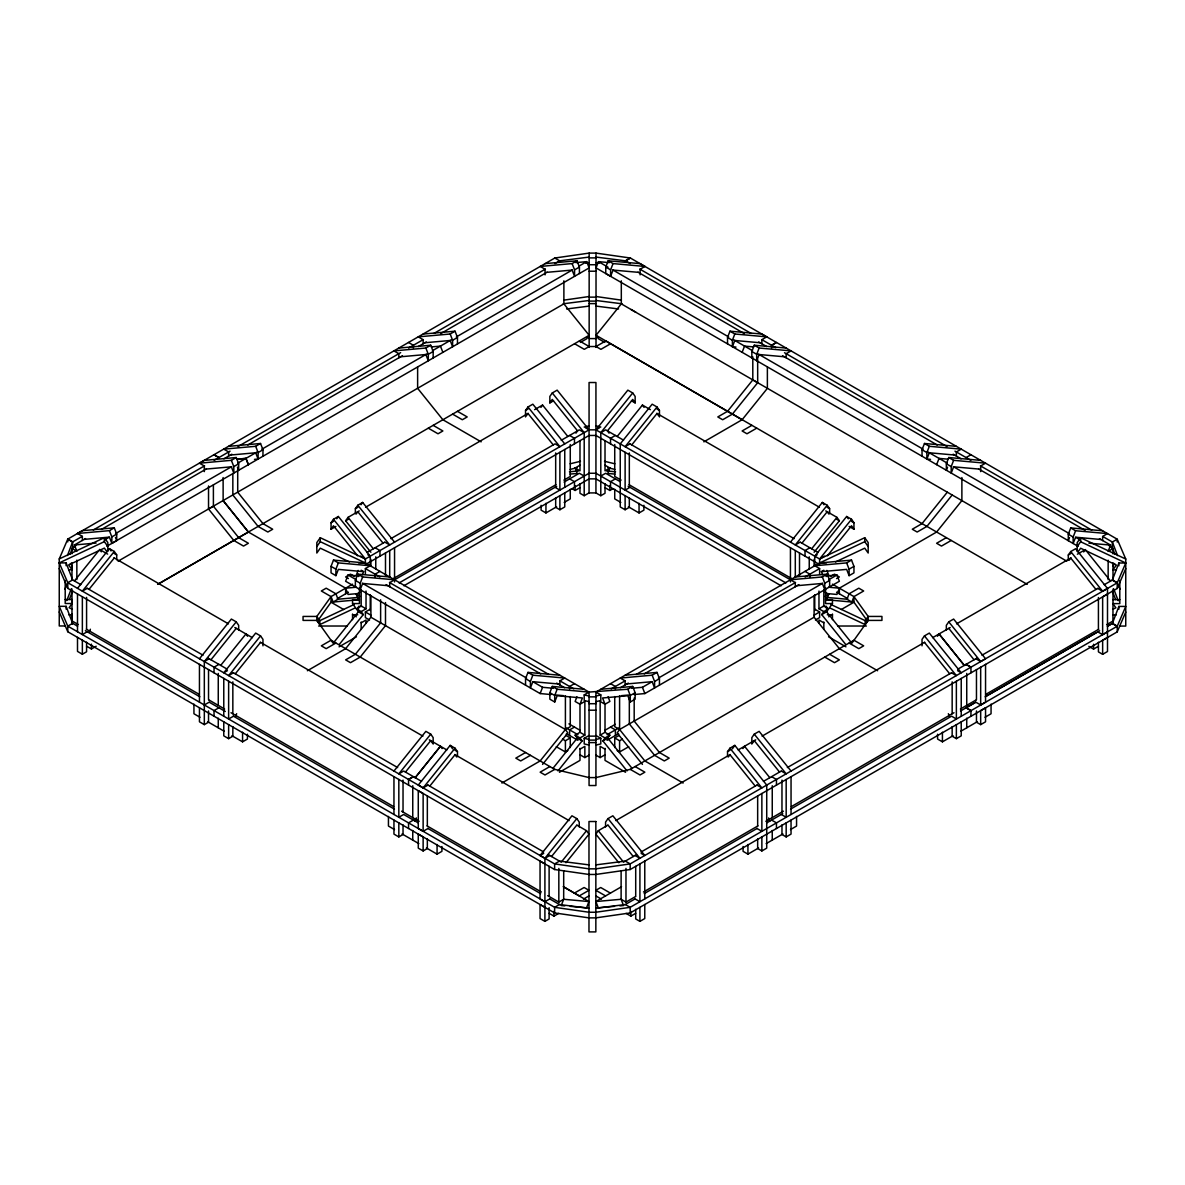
<?xml version="1.0" encoding="UTF-8"?>
<svg xmlns="http://www.w3.org/2000/svg" width="1185" height="1185" viewBox="0 0 1185 1185"><rect width="100%" height="100%" fill="white"/><g stroke="black" fill="none" stroke-linecap="round" stroke-linejoin="round"><path stroke-width="1.5" d="M67.427 555.528L72.641 541.9L82.18 536.405M70.034 554.328L72.641 547.514L72.641 541.9L67.767 539.101L59.25 558.935L59.25 625.961L65.205 625.961M66.775 600.647L71.337 588.723M69.382 599.447L72.641 590.93M408.544 785.077L554.624 869.523L588.975 874.456L595.848 874.456L630.183 869.523L1117.233 588.456L1117.233 582.842L1125.75 563.008L1118.877 563.008L1112.36 580.028L1104.213 584.738M408.544 828.493L554.624 912.939L588.975 917.871L595.848 917.871L630.183 912.939L1117.233 631.872L1117.233 626.243L1125.75 606.424L1118.877 606.424L1112.36 623.443L1107.59 626.184M89.334 631.946L90.386 629.235M235.608 716.392L236.659 713.681M362.388 574.784L363.602 571.644L338.347 569.392L335.903 575.658L331.045 572.859L331.045 566.371L333.474 560.105L365.38 562.949L589.063 692.084L627.843 689.24L632.716 686.426L635.145 692.692L635.145 699.18L630.272 701.994L627.843 695.728L602.587 697.98L605.017 704.245L609.875 701.446L608.053 696.736M335.903 575.658L335.903 569.17L338.347 562.905L370.253 565.763L365.38 568.563L365.38 574.177M358.892 575.969L348.064 575.006L345.635 581.272L540.138 693.566L550.966 694.529M358.137 570.415L356.315 575.11L358.744 576.517M355.367 586.886L355.367 580.398L357.796 574.133L389.702 576.991M387.925 585.686L362.654 583.435L360.225 589.7L360.225 583.213L362.654 576.947L394.561 579.791M609.297 262.626L598.469 261.648L596.025 267.914L1078.113 546.359M638.315 272.328L613.045 270.076L610.616 276.342L605.757 273.542L605.757 267.055L608.186 260.789L640.093 263.633L644.951 266.447L640.093 269.247L640.093 274.861M610.616 276.342L610.616 269.854L613.045 263.588L644.951 266.447M415.194 821.101L416.409 817.961L415.165 821.087L403.685 814.465L398.827 817.265L398.827 779.463M525.548 685.152L525.548 678.664L527.977 672.399L559.883 675.243M605.017 465.216L609.875 468.016L607.772 473.452L614.985 474.089M558.105 683.938L532.835 681.686L530.406 687.952L530.406 681.464L532.835 675.198L564.756 678.057L559.883 680.857L559.883 685.078M540.138 693.566L542.567 687.3L553.395 688.263M576.947 696.736L575.125 701.446L579.983 704.245L582.413 697.98L557.157 695.728L554.728 701.994L549.855 699.18L549.855 692.692L552.284 686.426L584.205 689.285M554.728 701.994L554.728 695.506L557.157 689.24L589.063 692.084L589.063 785.522L595.937 785.522L595.937 692.084L819.62 562.949L864.739 541.678L864.739 537.709L819.62 558.979L595.937 429.844L589.063 429.844L365.38 558.979L320.261 537.709L316.825 542.567L316.825 553.025L320.261 548.166L349.501 561.942M727.531 343.946L727.531 337.458L729.96 331.193L761.866 334.052L766.725 336.851L761.866 339.665L761.866 343.872M736.003 347.072L732.389 346.746L732.389 340.273L734.818 334.007L766.725 336.851M732.389 346.746L734.818 340.48L760.089 342.746M742.121 352.375L744.535 346.109L753.571 346.909M751.838 357.988L751.838 351.501L754.267 345.235L786.173 348.079M784.396 356.774L759.141 354.522L756.697 360.788L756.697 354.3L759.141 348.034L791.047 350.893L786.173 353.693L786.173 357.914M563.616 886.884L588.96 901.548L586.531 907.814L570.266 906.347M825.041 592.248L828.685 594.352L826.582 599.773L851.852 602.039L853.955 596.603L863.672 590.989L858.814 588.19L849.097 593.803L846.979 599.225L827.13 597.447M922.034 456.24L922.034 449.752L924.463 443.486L956.369 446.345M930.506 459.365L926.892 459.039L926.892 452.566L929.321 446.301L961.228 449.145L956.369 451.959L956.369 456.166M926.892 459.039L929.321 452.774L954.592 455.04M936.609 464.668L939.053 458.388L948.074 459.202M947.556 467.142L946.341 470.282L946.341 463.794L948.77 457.528L980.676 460.373M978.899 469.067L953.629 466.816L951.199 473.082L951.199 466.594L953.629 460.328L985.55 463.187L980.676 465.986L980.676 471.6M1069.507 537.546L1068.292 540.686L1068.292 534.198L1070.722 527.932L1102.642 530.791M1100.85 539.486L1075.595 537.22L1073.151 543.5L1073.151 537.012L1075.595 530.747L1107.501 533.591L1102.642 536.405L1102.642 540.612M1099.458 538.671L1110.582 545.1L1108.153 551.366L1113.011 548.551L1113.011 553.884M64.938 589.123L67.056 584.161M1117.233 588.456L1125.75 568.622M1117.233 631.872L1125.75 612.038M335.903 526.421L331.045 529.236L331.045 522.748L333.474 519.282L338.347 516.482L370.253 556.18L370.253 565.393M336.718 518.793L338.347 516.482M331.045 529.236L333.474 525.77L357.603 555.78M370.905 552.24L345.635 520.808L348.064 517.356L359.233 510.913M355.367 513.579L355.367 508.706L357.796 505.254L362.654 502.44L394.561 542.137M361.04 504.751L362.654 502.44M356.167 514.038L357.796 511.727L383.051 543.16M525.548 416.942L525.548 410.454L527.977 406.988L532.835 404.189L564.756 443.886M526.362 415.787L527.977 413.476L553.247 444.908M563.882 280.815L563.882 303.864L589.152 335.296L586.723 338.762L580.369 342.435M540.938 407.359L542.567 405.063L567.837 436.48M585.42 427.741L589.063 429.844L557.157 390.146L552.284 392.961L549.855 396.412L549.855 402.9L553.514 400.797M549.855 402.9L552.284 399.434L577.554 430.866L575.94 433.177M627.028 770.931L602.913 740.936L605.017 737.929L609.875 735.13L605.017 732.315L600.143 735.13L600.143 701.446L605.017 704.245M602.913 740.936L607.772 738.122L609.875 735.13M814.095 595.937L814.095 617.222L619.592 729.516L617.163 732.967L642.433 764.399M607.816 825.19L598.277 830.7L595.848 834.166L618.822 862.739M641.129 853.393L644.773 855.496L612.867 815.798L608.009 818.598L605.579 822.064L605.579 826.923M845.838 644.596L821.723 614.6L823.827 611.608L828.685 608.794L823.827 605.994L818.968 608.794L818.968 591.063M727.531 756.519L727.531 751.645L729.96 748.194L734.818 745.38L766.725 785.077L766.725 848.149L761.866 850.948L757.659 848.519L757.659 838.891M821.723 614.6L826.582 611.786L828.685 608.794M732.389 748.846L734.818 745.38M728.345 756.978L729.96 754.682L755.23 786.114M742.921 748.564L744.55 746.254L769.806 777.686M791.047 771.05L759.141 731.352L754.267 734.152L751.838 737.618L751.838 744.106M752.653 742.951L754.267 740.64L779.537 772.072M957.584 670.68L961.228 672.784L929.321 633.086L924.463 635.901L922.034 639.352L922.034 645.84M937.424 636.256L939.053 633.96L950.177 627.546M975.818 658.756L980.676 661.556L985.55 658.756L953.629 619.059L948.77 621.858L946.341 625.325L946.341 630.183M1068.292 559.883L1068.292 555.01L1070.722 551.558L1075.595 548.744L1107.501 588.441L1107.501 651.513L1102.642 654.313L1098.421 651.883L1098.421 642.255M1069.107 560.342L1070.722 558.046L1095.992 589.478M1083.697 551.929L1085.327 549.618L1110.567 581.065M65.205 599.536L72.078 599.536L72.078 603.506L69.1 607.712L72.359 609.253M316.825 546.537L320.261 541.678L320.261 537.709M825.575 599.595L832.448 599.595L832.448 603.565L829.47 607.772L865.198 624.614L868.175 620.407L868.175 616.437L853.955 596.603L832.418 584.175M865.198 624.614L865.198 620.644L868.175 616.437L881.936 616.437L881.936 620.407L868.175 620.407L851.852 643.218L826.582 611.786M1119.795 626.065L1125.75 626.065L1125.75 559.039L1080.631 537.768L1077.18 542.626L1077.18 551.455M1077.18 546.596L1080.631 541.738L1080.631 537.768M1078.039 551.869L1080.631 548.211L1116.359 565.067L1112.922 569.926L1116.359 569.926M1112.922 565.956L1114.641 563.527M352.582 584.175L331.045 596.603L316.825 616.437L316.825 620.407L319.802 624.614L355.53 607.772L352.552 603.565L352.552 599.595L359.425 599.595M317.832 620.629L331.045 602.217L331.045 596.603L321.328 590.989L326.186 588.19L335.903 593.803L338.021 599.225L357.87 597.447M74.418 580.946L99.688 549.514L107.642 554.106M77.499 588.338L109.405 548.64L114.278 551.455L116.708 554.906L116.708 559.779M114.278 551.455L82.358 591.152L87.231 588.338M89.008 589.375L114.278 557.942M199.45 658.756L231.371 619.059L236.23 621.858L238.659 625.325L238.659 630.183M208.53 710.956L208.53 722.198L204.324 724.627L204.324 661.556L236.23 621.858M210.96 659.778L236.23 628.346M220.691 665.392L245.947 633.96L247.576 636.271M227.416 670.68L223.772 672.784L255.679 633.086L260.537 635.901L228.631 675.598L233.489 672.784M235.282 673.821L260.537 642.389M366.032 591.063L366.032 608.794L361.173 605.994L356.315 608.794L358.418 611.786L333.148 643.218L316.825 620.407L303.064 620.407L303.064 616.437L316.825 616.437L319.802 620.644L319.802 624.614M339.162 644.596L363.277 614.6L361.173 611.608L356.315 608.794M604.824 342.421L598.469 338.747L596.04 335.296L621.325 303.864L621.295 280.815M370.905 595.937L370.905 617.222L345.635 648.654L307.374 670.74M605.017 483.658L605.017 493.286L600.795 495.715L600.795 432.658L632.716 392.961L627.843 390.146L595.937 429.844L599.58 427.741M617.163 436.48L642.433 405.063L650.402 409.654M629.324 497.7L629.324 507.328L625.117 509.757L620.244 506.943L620.244 443.886L652.165 404.189L657.023 406.988L625.117 446.686L629.976 443.886M631.753 444.908L657.023 413.476L658.638 415.787M393.953 771.05L425.859 731.352L430.733 734.152L433.162 737.618L433.162 744.106M430.733 734.152L398.827 773.849L403.685 771.05L415.194 777.686L440.464 746.254L446.819 749.927M405.463 772.072L430.733 740.64L432.347 742.951M415.194 777.686L440.45 746.254L429.296 739.81M457.469 756.519L457.469 751.645L455.04 748.194L450.182 745.38L418.275 785.077L423.134 787.892L427.992 785.077M423.134 787.892L455.04 748.194M752.801 356.848L752.801 379.896L727.546 411.313L717.799 416.942L722.672 419.742L732.389 414.128L757.689 382.711L757.659 359.647M429.77 786.114L455.04 754.682L456.655 756.978M703.86 441.842L742.121 419.742L767.406 388.325L1066.811 561.186M570.266 696.558L570.266 726.701L565.408 729.516L540.138 760.948L501.877 783.033M542.567 764.399L567.837 732.967L565.408 729.516L370.905 617.222M553.114 768.132L577.228 738.122L575.125 735.13L579.983 732.315L584.857 735.13L584.857 701.446L579.983 704.245M557.972 770.931L582.087 740.936L579.983 737.929L575.125 735.13M790.439 542.137L822.346 502.44L827.204 505.254L829.633 508.706L829.633 513.579M549.766 855.496L544.907 858.296L540.049 855.496L571.955 815.798L576.814 818.598L579.243 822.064L579.243 826.923M827.204 505.254L795.298 544.952L800.156 542.137M576.814 818.598L544.907 858.296L544.907 921.367L549.114 918.938L549.114 907.71M801.949 543.16L827.204 511.727L828.833 514.038M551.543 856.518L576.814 825.086M811.666 548.774L836.936 517.356L825.767 510.913M577.006 825.204L586.531 830.7L561.246 862.132L548.374 854.681M814.095 552.24L839.365 520.808L836.936 517.356M565.986 862.724L588.975 834.166L586.531 830.7M814.747 565.393L814.747 556.18L846.653 516.482L851.526 519.282L853.955 522.748L853.955 529.236L849.097 526.421M819.62 563.186L819.62 558.979L851.526 519.282M827.397 555.78L851.526 525.77L853.955 529.236M947.289 492.19L922.034 523.622L912.302 529.236L917.16 532.035L926.892 526.421L952.162 494.989M82.358 540.508L82.358 536.301L77.499 533.487L82.358 530.687L114.278 527.829L116.708 534.094L116.708 540.582L111.849 543.382L109.405 537.116L84.15 539.382M204.324 471.6L204.324 465.986L199.45 463.187L204.324 460.373L236.23 457.528L238.659 463.794L238.659 470.282L106.872 546.255M762.059 339.769L771.583 345.279L776.456 342.48L630.376 258.019L596.025 253.101L589.152 253.101L554.817 258.019L67.767 539.101L67.767 541.9M230.068 451.13L214.144 460.328M238.037 446.523L400.649 352.641M408.618 348.034L422.941 339.769M434.08 333.34L545.367 269.084M554.906 263.588L559.675 260.833L589.152 257.071M93.304 529.991L204.605 465.824M75.159 546.611L71.974 548.448L76.847 551.262L74.433 544.981L85.557 538.568M101.466 529.399L206.397 468.89M223.876 458.817L231.845 454.21M247.784 444.997L402.426 355.722M418.364 346.524L426.319 341.932M440.627 333.666L547.144 272.18M72.626 547.529L75.81 545.692M77.499 533.487L109.405 530.643L114.278 527.829M199.45 463.187L231.371 460.328L236.23 457.528M228.631 456.166L228.631 451.959L223.772 449.145L255.679 446.301L260.537 443.486L262.966 449.752L262.966 456.24M398.827 357.914L398.827 353.693L393.953 350.893L425.859 348.034L430.733 345.235L433.162 351.501L433.162 357.988M423.134 343.872L423.134 339.665L418.275 336.851L450.182 334.007L455.04 331.193L457.469 337.458L457.469 343.946M545.085 274.861L545.085 269.247L540.227 266.447L572.133 263.588L576.991 260.789L579.421 267.055L579.421 273.542M104.443 539.99L109.213 537.235M115.582 533.561L231.653 466.653M238.007 462.979L257.115 451.959M261.9 449.189L427.696 353.471M432.481 350.701L451.589 339.68M456.358 336.925L572.414 269.913M578.769 266.24L586.723 261.648L589.152 267.914L238.659 470.282L237.444 467.142M111.849 543.382L111.849 536.909L116.708 534.094M206.101 469.067L231.371 466.816L233.8 473.082L233.8 466.594L238.659 463.794M254.494 459.365L258.108 459.039L258.108 452.566L262.966 449.752M400.604 356.774L425.859 354.522L428.303 360.788L428.303 354.3L433.162 351.501M424.911 342.746L450.182 340.48L452.611 346.746L452.611 340.273L457.469 337.458M546.863 272.328L572.133 270.076L574.562 276.342L574.562 269.854L579.421 267.055M80.773 584.62L72.641 579.924L67.782 582.724L67.782 588.338L408.544 785.077L408.544 779.463L413.417 776.649L421.534 781.345M118.1 561.172L563.882 303.864M213.404 506.202L238.659 537.649L248.391 543.263L243.518 546.078L233.8 540.464L208.545 509.002L213.404 506.202L213.389 484.946M77.603 626.198L72.641 623.34L67.782 626.139L67.782 631.753L408.544 828.493L408.544 822.879L554.624 907.325L588.975 912.243L595.848 912.243L630.183 907.325L1117.233 626.243L1112.374 623.443L1117.233 626.243M158.464 583.953L589.152 335.296M157.635 584.353L248.391 532.035L345.635 588.19L356.463 587.212M87.231 631.753L82.358 634.567L82.358 596.766M1027.232 584.353L605.757 340.91L596.025 346.524L589.152 346.524L584.294 349.338L574.562 343.724M610.616 343.724L600.899 349.338L596.025 346.524M77.499 637.367L77.499 651.409L82.358 654.209L86.579 651.78L86.579 642.151M86.579 646.166L91.438 648.98L96.178 646.24M331.045 522.748L333.474 521.341M355.367 508.706L357.796 507.313M525.548 410.454L527.977 409.047M365.602 507.224L528.214 413.343M534.598 409.654L542.567 405.063M345.635 520.808L348.42 519.208M366.772 552.566L384.666 542.241M390.872 538.657L555.113 443.827L559.883 446.686L527.977 406.988M561.275 440.272L579.332 429.844L584.205 432.658L584.205 495.715L579.983 493.286L579.983 483.658M365.38 564.593L589.063 435.458L595.937 435.458L819.62 564.593M204.324 661.556L209.182 658.756M600.795 432.658L605.668 429.844L623.547 440.168M218.914 664.37L214.041 667.17L214.041 672.784M379.97 571.377L375.112 574.177L375.112 576.991M615.385 435.458L610.527 438.272L610.527 443.886M771.583 348.094L771.598 345.279L776.456 342.465L1117.218 539.205L1125.75 559.039M337.295 598.618L348.42 592.189M331.045 596.603L333.148 602.039L338.021 599.225M333.148 602.039L358.418 599.773L356.315 594.352L359.959 592.248M570.015 474.089L577.228 473.452L575.125 468.016L579.983 465.216M393.301 578.606L555.913 484.724M563.882 480.118L570.266 476.444L570.266 444.523M556.698 486.324L389.702 582.605L389.702 586.812M564.06 482.088L579.332 473.259L584.205 476.059M399.108 582.931L589.063 473.259L595.937 473.259L785.907 582.931M403.892 585.775L589.063 478.873L595.937 478.873L781.137 585.79M361.173 611.608L366.032 608.794M609.875 468.016L605.017 470.83L605.017 440.687M571.97 488.65L575.125 490.471L579.983 487.672M204.324 704.971L209.182 702.172M369.557 620.007L365.38 617.592L365.38 611.978L370.253 609.179M600.795 476.059L605.668 473.259L620.362 481.747M541.086 505.314L541.086 510.128L545.944 512.942L556.594 506.795M564.178 502.41L570.266 498.9L570.266 489.272M361.173 622.836L366.032 620.022L366.032 623.236M555.676 497.7L555.676 507.328L559.883 509.757L564.756 506.943L564.756 492.916M584.205 495.715L589.063 492.916L595.937 492.916L600.795 495.715M218.914 707.786L214.041 710.585L214.041 716.199M615.385 478.873L610.527 481.688L610.527 487.302M335.903 643.04L326.186 648.654L321.328 645.84L331.045 640.226L554.728 769.361L589.063 777.582L595.937 777.582L630.272 769.361L853.955 640.226L863.672 645.84L858.814 648.654L849.097 643.04M339.073 646.832L356.433 636.804M605.017 487.672L609.875 490.471L613.03 488.65M233.489 716.199L228.631 719.014L228.631 681.212M629.976 487.302L625.117 490.101L625.117 452.3M751.838 425.356L742.121 430.97L746.98 433.784L756.697 428.17M223.772 721.813L223.772 735.855L228.631 738.655L232.838 736.226L232.838 726.598M231.934 735.707L242.569 741.84L247.428 739.04L247.428 734.226M628.405 506.795L639.056 512.942L643.914 510.128L643.914 505.314M413.402 776.664L408.544 779.463L67.782 582.724L59.25 562.905L104.369 541.634L104.369 537.664L59.25 558.935M574.473 683.671L569.615 686.471L569.615 689.285M809.888 547.751L805.03 550.566L805.03 556.18M966.086 457.573L970.959 454.759M814.747 556.18L817.176 554.773M589.063 701.668L584.205 700.513L584.205 694.899L589.063 692.084M819.62 558.979L824.479 556.18M611.223 688.885L624.954 680.945M636.108 674.517L795.535 582.472M805.104 576.947L819.62 568.563L819.62 574.177M620.362 687.715L628.331 683.108M644.27 673.909L798.912 584.635M822.612 574.784L821.398 571.644L823.827 570.252M625.117 685.078L625.117 680.857L620.244 678.057L652.165 675.198L657.023 672.399L659.452 678.664L659.452 685.152M790.439 579.791L822.346 576.947L827.204 574.133L829.633 580.398L829.633 586.886M819.62 568.563L814.747 565.763L846.653 562.905L851.526 560.105L853.955 566.371L853.955 572.859L849.097 575.658L846.653 569.392L821.398 571.644M826.256 576.517L828.685 575.11L826.863 570.415M525.548 752.519L515.816 758.133L520.689 760.948L530.406 755.334M830.329 576.562L834.507 574.147L839.365 576.962L836.58 578.561M631.605 688.263L642.433 687.3L652.002 681.775M658.371 678.101L822.583 583.287M828.967 579.613L836.936 575.006L839.365 581.272L644.862 693.566L634.034 694.529M574.473 727.086L569.615 729.886L569.615 735.5M630.272 701.994L630.272 695.506L635.145 692.692M626.895 683.938L652.165 681.686L654.594 687.952L654.594 681.464L659.452 678.664M797.075 585.686L822.346 583.435L824.775 589.7L824.775 583.213L829.633 580.398M849.097 575.658L849.097 569.17L853.955 566.371M393.953 820.079L393.953 834.107L398.827 836.921L403.033 834.492L403.033 824.864M562.49 739.055L565.408 740.743L570.266 737.929L570.266 747.557M579.983 737.929L584.857 735.13M825.041 596.455L828.685 594.352M423.134 831.307L423.134 793.506L418.275 790.691L418.275 828.493L423.134 831.307L427.992 828.493M589.063 745.084L584.205 743.928L584.205 738.314L589.063 735.5M556.283 746.713L565.408 751.971L567.837 750.564M604.972 730.286L615.311 724.316M549.855 766.562L540.138 772.176L544.996 774.975L554.728 769.361M579.983 749.157L584.857 746.357L584.857 757.585L589.063 755.156M946.341 537.649L936.609 543.263L941.482 546.078L951.199 540.464M607.046 734.7L618.57 728.049M814.051 615.193L819.62 611.978L819.62 617.592L815.443 620.007M607.046 740.314L618.57 733.663M614.734 747.557L614.734 737.929L619.296 735.307M423.134 850.948L423.134 836.921L418.275 834.107L418.275 848.149L423.134 850.948L427.341 848.519L427.341 838.891M559.453 772.25L579.983 760.4L579.983 748.357M828.685 616.807L831.84 614.985M841.32 609.52L853.955 602.217L853.955 596.603M614.734 737.929L619.592 740.743L622.377 739.144M595.937 755.156L600.143 757.585L605.017 754.786M426.437 848.001L437.072 854.133L441.931 851.334L441.931 846.52M617.163 750.564L619.592 751.971L628.717 746.713M540.049 855.496L543.693 853.393M727.531 751.645L729.96 750.253M1068.292 555.01L1070.722 553.617M615.77 820.598L730.241 754.519M738.181 749.927L755.704 739.81M762.088 736.137L924.7 642.24M932.669 637.649L939.053 633.96L964.309 665.392L977.21 657.942M956.532 623.873L1071.018 557.868M1077.372 554.21L1085.327 549.618M549.766 898.911L544.907 901.711L540.049 898.911L540.049 861.11L544.907 863.909M981.98 655.201L1098.051 588.278M636.449 854.681L623.547 862.132L598.277 830.7M641.041 852.03L757.289 784.914M763.451 781.359L781.152 771.139M787.344 767.569L951.585 672.739M957.761 669.184L966.086 664.37L970.959 667.17L1117.233 582.842L1112.374 580.028L1117.233 582.842M547.722 895.667L558.831 902.096L563.704 899.282L588.96 901.548M574.384 893.12L584.101 887.506L588.975 890.305L579.243 895.919L563.26 886.587M970.959 672.784L970.945 667.17L630.183 863.909L595.848 868.842L588.975 868.842L554.624 863.909L408.544 779.463M1097.769 588.441L1102.642 591.256L1107.501 588.441M1107.501 594.055L1102.642 596.87L1102.642 634.671L1107.501 631.857M549.114 913.324L553.973 916.124L558.713 913.383M583.42 899.134L588.975 895.919M614.526 906.347L598.277 907.799L595.848 901.533L621.518 886.721M960.368 709.03L976.277 699.846M985.816 694.351L1098.702 629.265M1106.657 624.673L1113.026 621.014M595.848 901.533L621.118 899.282L625.976 902.081L635.515 896.586M643.47 891.994L757.941 825.901M765.88 821.309L783.404 811.192M791.373 806.6L953.984 712.718M970.959 716.199L970.945 710.585L966.086 707.771L975.625 702.275M985.165 696.78L1099.65 630.775M625.132 904.629L634.864 899.015M644.21 893.608L757.289 828.33M766.636 822.938L782.737 813.636M790.543 809.133L951.585 716.155L956.369 719.014L956.369 681.212M960.531 710.985L975.418 702.409M986.557 695.98L1096.258 632.731M1107.397 626.317L1110.567 624.48M975.818 702.172L980.676 704.971L985.55 702.172L985.55 664.37M1107.501 637.471L1102.642 640.285L1102.642 654.313M626.095 913.383L630.835 916.124L635.708 913.324M1088.822 646.343L1093.562 649.084L1098.421 646.269M743.069 846.52L743.069 851.334L747.928 854.133L758.563 848.001M766.162 843.616L782.885 833.959M790.484 829.574L796.557 826.063L796.557 816.435M937.572 734.226L937.572 739.04L942.43 741.84L953.066 735.707M960.665 731.323L977.388 721.665M984.972 717.28L991.06 713.77L991.06 704.142M635.708 909.31L635.708 918.938L639.915 921.367L644.773 918.553L644.773 904.525M781.967 824.864L781.967 834.492L786.173 836.921L791.047 834.107L791.047 820.079M952.162 726.598L952.162 736.226L956.369 738.655L961.228 735.855L961.228 721.813M980.676 724.627L985.55 721.813L985.55 707.786L980.676 710.585L980.676 724.627L976.47 722.198L976.47 710.956M319.802 620.644L353.915 604.572M835.499 561.942L864.739 548.166L868.175 553.025L868.175 542.567L864.739 537.709M1112.641 609.357L1115.9 607.816L1112.922 603.609L1119.795 603.609L1119.795 580.561M584.205 427.044L589.063 425.874M570.178 463.779L580.472 461.306M570.178 469.393L577.036 467.749M595.937 696.054L600.795 694.899L600.795 700.513L595.937 701.668M595.937 739.47L600.795 738.314L600.795 743.928L595.937 745.084M563.853 300.146L589.152 296.517M585.686 263.129L589.152 262.685M563.142 303.804L589.152 300.486M566.608 308.974L589.152 306.1M595.848 864.872L625.325 861.11L630.183 863.909L630.183 869.523M595.848 908.273L625.325 904.525L630.183 907.325L630.183 912.939M545.085 263.633L576.991 260.789M575.895 262.626L586.723 261.648M423.134 334.052L455.04 331.193M398.827 348.079L430.733 345.235M431.429 346.909L440.45 346.109L442.879 352.375M228.631 446.345L260.537 443.486M230.408 455.04L255.679 452.774L258.108 459.039M569.467 471.763L578.487 470.963M74.433 544.981L96.074 543.056M358.892 593.478L348.064 594.455L345.635 588.19L345.635 593.803M851.526 560.105L819.62 562.949L826.493 562.949M795.298 576.991L827.204 574.133M826.108 575.969L836.936 575.006M625.117 675.243L657.023 672.399M600.795 689.285L632.716 686.426M621.399 695.669L628.628 695.017M619.933 905.873L623.547 905.547L621.118 899.282L621.118 870.916M589.152 257.886L596.025 257.886M589.152 264.729L596.025 264.729M589.152 271.217L596.025 271.217M589.152 297.139L596.025 297.139M589.152 301.108L596.025 301.108M589.152 303.612L596.025 303.612M589.152 338.584L596.025 338.584M59.25 562.905L66.123 562.905L72.641 579.924M358.507 562.949L365.38 562.949L320.261 541.678M68.641 569.822L72.078 569.822L72.078 565.852L70.359 563.423M1112.922 599.64L1119.795 599.64M72.078 603.506L65.205 603.506L65.205 580.457M352.552 603.565L359.425 603.565L359.425 587.597M832.448 603.565L825.575 603.565L825.575 587.597M72.641 623.34L66.123 606.32L59.25 606.32L67.782 626.139L408.544 822.879L413.417 820.064L418.349 822.923M361.943 606.365L358.507 606.365L358.507 609.179M823.057 606.365L826.493 606.365L826.493 609.179M68.641 614.734L72.078 614.734M352.552 614.793L357.707 614.793M827.293 614.793L832.448 614.793M1112.922 614.837L1116.359 614.837M318.617 626.021L347.19 626.021M837.81 626.021L866.383 626.021M589.063 696.869L595.937 696.869M589.063 703.712L595.937 703.712M589.063 710.2L595.937 710.2M589.063 736.137L595.937 736.137M589.063 740.107L595.937 740.107M589.063 742.595L595.937 742.595M606.513 470.963L615.533 471.763M1088.926 543.16L1110.582 545.1M828.537 587.212L839.365 588.19L936.609 532.035L961.879 500.603L961.879 477.555M826.108 593.478L836.936 594.455L839.365 588.19L839.365 593.803M556.372 695.017L563.601 695.669M564.845 905.873L561.246 905.547L563.675 899.282L563.704 870.916M596.025 257.071L625.517 260.833L630.272 263.574M596.025 262.685L599.491 263.129M596.025 300.486L622.051 303.804M596.025 306.1L618.585 308.974M588.975 864.872L559.483 861.11L554.624 863.909L554.624 869.523M588.975 908.273L559.483 904.525L554.624 907.325L554.624 912.939M596.025 296.517L621.34 300.131M595.937 425.874L600.795 427.044M604.528 461.306L614.822 463.779M607.964 467.749L614.822 469.393M584.205 694.899L589.063 696.054M584.205 738.314L589.063 739.47M1080.631 541.738L1125.75 563.008M831.085 604.572L865.198 620.644M771.598 345.279L775.76 347.679M784.5 352.73L946.978 446.538M954.947 451.13L970.856 460.328M980.395 465.824L1091.696 530.08M1102.82 536.509L1112.36 542.019L1117.573 555.632M782.574 355.722L937.216 444.997M953.155 454.21L961.124 458.817M978.617 468.919L1085.149 530.406M1109.175 545.796L1112.36 547.633L1114.966 554.432M1109.827 546.715L1113.011 548.551M608.186 260.789L613.045 263.588M729.96 331.193L734.818 334.007M754.267 345.235L759.141 348.034M924.463 443.486L929.321 446.301M948.77 457.528L953.629 460.328M1070.722 527.932L1075.595 530.747M752.519 350.701L733.426 339.68M757.304 353.471L923.1 449.189M927.885 451.959L946.993 462.979M953.362 466.653L1069.418 533.665M1075.773 537.338L1080.542 540.093M605.757 267.055L610.616 269.854M727.531 337.458L732.389 340.273M751.838 351.501L756.697 354.3M922.034 449.752L926.892 452.566M946.341 463.794L951.199 466.594M1068.292 534.198L1073.151 537.012M554.817 258.019L559.675 260.833M631.027 309.478L635.886 312.292M752.801 379.896L757.659 382.696M1097.769 631.857L1102.642 634.671M579.421 340.91L589.152 346.524M657.023 409.047L659.452 410.454L659.452 416.942M827.204 507.313L829.633 508.706M851.526 521.341L853.955 522.748M656.786 413.343L819.398 507.224M631.486 400.797L635.145 402.9L635.145 396.412L632.716 392.961M836.58 519.208L839.365 520.808M629.739 443.738L794.128 538.657M800.319 542.226L818.228 552.566M408.544 342.465L413.402 345.279L413.402 348.079M569.615 435.458L574.473 438.272L574.473 443.886M805.03 571.377L809.888 574.177L809.888 576.991M836.58 592.189L847.705 598.618M846.979 599.225L851.852 602.039M621.118 480.118L614.734 476.444L614.734 444.523M629.087 484.724L791.698 578.606M628.139 486.235L795.298 582.605L795.298 586.812M951.511 672.784L956.369 675.598L924.463 635.901M575.125 468.016L579.983 470.83L579.983 440.687M818.968 608.794L823.827 611.608M814.747 609.179L819.62 611.978M620.822 502.41L614.734 498.9L614.734 489.272M457.469 411.328L467.201 416.942L462.328 419.742L452.611 414.128M823.827 622.836L818.968 620.022L818.968 623.236M569.615 478.873L574.473 481.688L574.473 487.302M966.086 707.786L970.959 710.585M828.567 636.804L845.927 646.832M481.14 441.842L442.879 419.742L417.624 388.31L417.624 367.039M877.626 670.74L839.365 648.654L814.095 617.222M555.024 487.302L559.883 490.101L559.883 452.3M433.162 425.356L442.879 430.97L438.02 433.784L428.303 428.17M829.633 654.268L839.365 659.882L834.507 662.682L824.775 657.068M384.844 542.137L389.702 544.952L357.796 505.254M781.315 771.05L786.173 773.849L754.267 734.152M375.112 547.751L379.97 550.566L379.97 556.18M610.527 683.671L615.385 686.471L615.385 689.285M771.598 776.664L776.456 779.463L776.456 785.077M367.824 554.773L370.253 556.18M360.521 556.18L365.38 558.979L365.38 563.186M595.937 692.084L600.795 694.899M757.008 785.077L761.866 787.892L729.96 748.194M365.38 568.563L379.896 576.947M389.465 582.472L548.892 674.517M560.046 680.945L573.777 688.885M361.173 570.252L363.602 571.644M386.088 584.635L540.73 673.909M556.669 683.108L564.638 687.715M781.315 814.465L786.173 817.265L786.173 779.463M333.474 560.105L338.347 562.905M357.796 574.133L362.654 576.947M527.977 672.399L532.835 675.198M552.284 686.426L557.157 689.24M354.671 576.562L350.493 574.147L345.635 576.962L348.42 578.561M683.123 783.033L644.862 760.948L619.592 729.516L614.734 726.701L614.734 696.558M348.064 575.006L356.033 579.613M362.417 583.287L526.629 678.101M532.998 681.775L542.567 687.3M610.527 727.086L615.385 729.886L615.385 735.5M771.598 820.079L776.456 822.879L776.456 828.493M331.045 566.371L335.903 569.17M355.367 580.398L360.225 583.213M525.548 678.664L530.406 681.464M549.855 692.692L554.728 695.506M356.315 594.352L359.959 596.455M600.143 735.13L605.017 737.929M595.937 735.5L600.795 738.314M757.008 828.493L761.866 831.307L761.866 793.506M568.918 723.872L580.028 730.286M605.017 749.157L600.143 746.357L600.143 757.585M635.145 766.562L644.862 772.176L640.004 774.975L630.272 769.361M365.38 611.978L370.949 615.193M566.43 728.049L577.954 734.7M358.418 611.786L363.277 614.6M577.228 738.122L582.087 740.936M566.43 733.663L577.954 740.314M565.704 735.307L570.266 737.929M331.045 602.217L343.68 609.52M353.16 614.985L356.315 616.807M625.547 772.25L605.017 760.4L605.017 748.357M579.983 754.786L584.857 757.585M114.278 553.514L116.708 554.906M455.04 750.253L457.469 751.645M635.056 855.496L639.915 858.296L608.009 818.598M113.997 557.779L228.468 623.858M234.823 627.532L252.331 637.649M260.3 642.24L422.912 736.137M635.056 898.911L639.915 901.711L639.915 863.909M86.949 588.175L203.005 655.187M207.775 657.942L227.061 669.081M233.238 672.636L397.656 767.569M610.438 893.12L600.706 887.506L595.848 890.305L605.579 895.919M595.848 895.919L601.402 899.134M78.343 624.569L71.989 620.896L71.989 588.989M86.298 629.161L199.184 694.336M208.723 699.846L224.632 709.03M231.016 712.718L393.627 806.6M401.596 811.192L419.12 821.309M85.364 630.672L199.835 696.765M209.375 702.275L225.283 711.459M233.238 716.051L394.457 809.133M544.907 907.325L540.049 904.525L540.049 918.553L544.907 921.367M200.028 717.28L193.94 713.77L193.94 704.142M207.612 721.665L224.335 731.323M394.516 829.574L388.443 826.063L388.443 816.435M402.115 833.959L418.838 843.616M204.324 724.627L199.45 721.813L199.45 707.786M639.796 269.084L750.949 333.34M638.034 272.18L744.417 333.681M758.711 341.947L766.651 346.538M598.469 261.648L607.994 267.158M612.749 269.913L728.657 336.925M621.295 303.864L767.406 388.325M596.04 335.296L742.121 419.742M966.086 664.355L970.945 667.17M454.759 754.519L569.067 820.612M67.767 539.101L72.626 541.9M427.711 784.914L543.604 851.926M427.059 825.901L541.367 891.994M427.711 828.33L540.597 893.608M549.958 899.015L559.646 904.629M1070.722 551.558L1102.642 591.256M948.77 621.858L980.676 661.556M948.77 628.346L974.04 659.778M924.463 642.389L949.718 673.821M552.284 392.961L584.205 432.658M607.772 738.122L631.886 768.132M608.009 825.086L633.264 856.518M348.064 517.356L373.334 548.774M333.474 519.282L365.38 558.979M223.121 500.603L248.391 532.035L223.135 500.603L223.121 477.555M939.038 633.96L964.294 665.392M853.955 602.217L867.168 620.629M864.739 541.678L868.175 546.537M104.369 537.664L107.82 542.523L107.82 551.351M104.369 541.634L107.82 546.492M106.961 551.751L104.369 548.107L68.641 564.949L72.078 569.822M846.653 516.482L848.282 518.793M822.346 502.44L823.96 504.751M657.023 406.988L659.452 410.454M642.433 405.063L644.062 407.359M635.145 402.9L632.716 399.434L607.446 430.866L609.06 433.177M450.182 745.38L452.611 748.846M440.464 746.254L442.079 748.564M260.537 635.901L262.966 639.352L262.966 645.84M109.405 548.64L111.034 550.951M99.688 549.514L101.303 551.825M1117.929 584.279L1120.062 589.226M59.25 568.519L67.782 588.338M59.25 611.934L67.782 631.753M948.341 713.681L949.392 716.392M846.653 562.905L849.097 569.17M822.346 576.947L824.775 583.213M572.133 263.588L574.562 269.854M768.591 817.961L769.806 821.101M652.165 675.198L654.594 681.464M642.433 687.3L644.862 693.566M627.843 689.24L630.272 695.506M450.182 334.007L452.611 340.273M425.859 348.034L428.303 354.3M255.679 446.301L258.108 452.566M248.391 464.668L245.947 458.388L236.926 459.202L245.962 458.402L248.391 464.668M231.371 460.328L233.8 466.594M115.493 537.442L116.708 540.582M109.405 530.643L111.849 536.909M1113.663 588.827L1118.225 600.751M1112.36 591.048L1115.618 599.551M1118.877 563.008L1118.877 565.808M1118.877 606.424L1118.877 609.223M1117.218 542.019L1117.218 539.205L1112.36 542.019L1112.36 547.633M1113.011 562.742L1113.011 580.472M1113.026 589.093L1112.922 624.465M1108.153 560.224L1108.153 579.732M1098.421 597.507L1098.421 629.428M1093.562 644.27L1093.562 649.084M980.676 667.17L980.676 704.971M976.47 669.584L976.47 699.728M966.738 673.435L966.738 705.342M966.738 718.184L966.738 727.812M961.228 678.398L961.228 716.199M956.369 724.627L956.369 738.655M952.162 681.849L952.162 713.77M942.43 732.212L942.43 741.84M832.448 614.023L832.448 619.607M823.827 590.026L823.827 605.994M823.827 622.036L823.827 629.25M814.747 594.781L814.747 610.468M814.095 559.335L814.095 566.43M809.237 556.817L809.237 569.23M799.505 552.98L799.505 576.029M795.298 550.566L795.298 577.554M791.047 776.664L791.047 814.465M790.439 547.751L790.439 581.953M786.173 822.879L786.173 836.921M781.967 780.115L781.967 812.021M772.25 785.729L772.25 817.635M772.25 830.478L772.25 840.106M767.376 367.039L767.376 388.31M761.866 836.921L761.866 850.948M757.659 795.92L757.659 826.063M747.928 844.505L747.928 854.133M644.773 861.11L644.773 898.911M639.915 907.325L639.915 921.367M639.056 503.314L639.056 512.942M635.708 866.324L635.708 896.467M634.182 698.039L634.182 721.087L659.452 752.519L669.184 758.133L664.311 760.948L654.594 755.334L629.324 723.902L629.324 697.298M630.835 911.309L630.835 916.124M629.324 452.951L629.324 484.858M625.976 868.398L625.976 902.081M625.117 495.715L625.117 509.757M619.592 695.817L619.592 729.516M619.592 740.743L619.592 751.971M609.875 485.672L609.875 490.471M605.017 703.949L605.017 732.315M596.025 253.101L596.025 347.383M595.937 492.916L595.937 382.518L589.063 382.518L589.063 492.916M589.152 253.101L589.152 347.383M579.983 703.949L579.983 732.315M575.125 485.672L575.125 490.471M565.408 695.817L565.408 729.516M565.408 740.743L565.408 751.971M564.756 449.5L564.756 487.302M559.883 495.715L559.883 509.757M558.831 868.398L558.831 902.096M555.676 452.951L555.676 484.858M553.973 911.309L553.973 916.124M549.114 866.324L549.114 896.467M545.944 503.314L545.944 512.942M437.072 844.505L437.072 854.133M427.341 795.92L427.341 826.063M412.765 785.729L412.75 817.635M412.75 830.478L412.75 840.106M403.033 780.115L403.033 812.021M398.827 822.879L398.827 836.921M394.561 547.751L394.561 581.953M393.953 776.664L393.953 814.465M389.702 550.566L389.702 577.554M385.495 552.98L385.495 576.029M385.495 602.587L385.495 625.636L360.225 657.068L350.493 662.682L345.635 659.882L355.367 654.268L380.622 622.836L380.622 599.788M375.764 556.817L375.764 569.23M370.905 559.335L370.905 566.43M370.253 594.781L370.253 610.468M361.173 590.026L361.173 605.994M361.173 622.036L361.173 629.25M352.552 614.023L352.552 619.607M242.569 732.212L242.569 741.84M237.711 469.142L237.711 492.19L262.966 523.622L272.698 529.236L267.84 532.035L258.108 526.421L232.838 494.989L232.838 473.719M232.838 681.849L232.838 713.77M228.631 724.627L228.631 738.655M223.772 678.398L223.772 716.199M218.262 673.435L218.262 705.342M218.262 718.184L218.262 727.812M208.53 485.983L208.53 509.032M208.53 669.584L208.53 699.728M199.45 664.37L199.45 702.172M91.438 644.166L91.438 648.98M86.579 597.403L86.579 629.324M82.358 640.181L82.358 654.209M77.499 593.952L77.499 631.753M76.847 560.12L76.847 579.628M72.078 613.978L72.078 624.362M71.974 548.448L71.974 553.765M71.974 562.638L71.974 580.369M66.123 562.905L66.123 565.704M66.123 606.32L66.123 609.12M630.376 258.019L625.517 260.819L630.376 258.019M595.848 821.516L588.975 821.516L588.975 931.899L595.848 931.899L595.848 821.516M218.914 457.573L214.041 454.759L218.914 457.573"/></g></svg>
